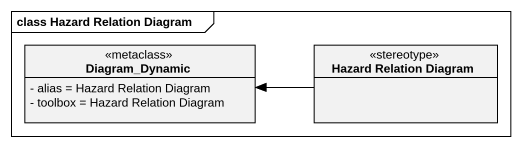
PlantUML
@startuml
mainframe class Hazard Relation Diagram
hide circle
hide empty members
skinparam classAttributeIconSize 0
class Diagram_Dynamic <<metaclass>> {
  - alias = Hazard Relation Diagram
  - toolbox = Hazard Relation Diagram
}
class "Hazard Relation Diagram" as Hazard_Relation_Diagram <<stereotype>>
Hazard_Relation_Diagram -left-> Diagram_Dynamic
@enduml
